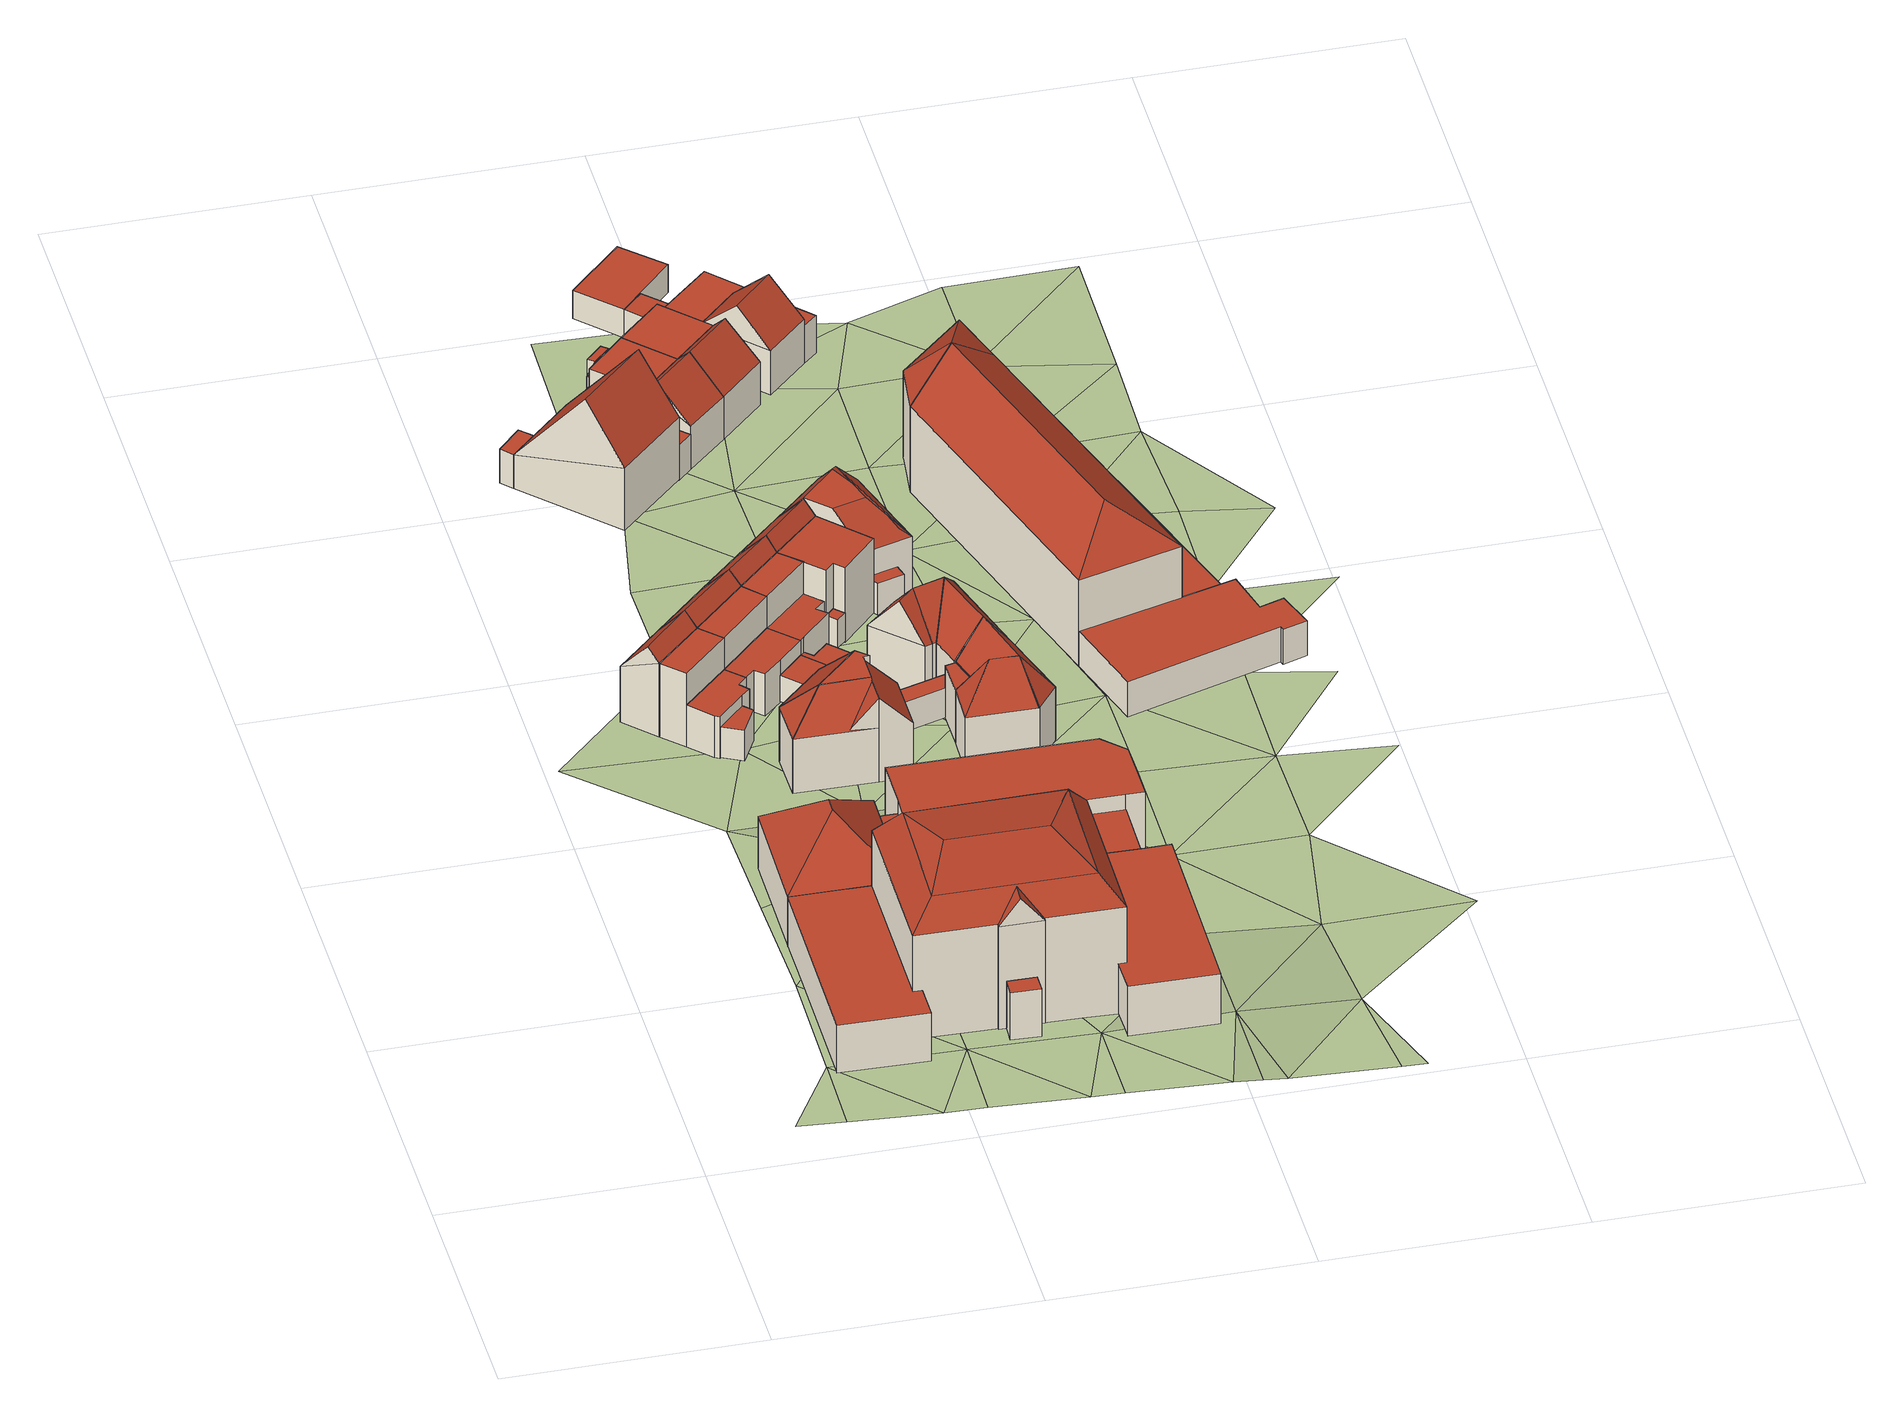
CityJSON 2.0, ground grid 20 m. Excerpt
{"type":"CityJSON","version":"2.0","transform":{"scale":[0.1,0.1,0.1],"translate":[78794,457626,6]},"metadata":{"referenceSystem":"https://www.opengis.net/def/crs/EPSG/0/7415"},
"CityObjects":{
"building1":{"type":"Building","children":["building1-1","building1-2","building1-3","building1-4"]},
"building1-1":{"type":"BuildingPart","attributes":{"roofType":"1000","RelativeEavesHeight":3.68,"RelativeRidgeHeight":3.68,"AbsoluteEavesHeight":10.32,"AbsoluteRidgeHeight":10.32},"parents":["building1"],"geometry":[{"type":"Solid","lod":"2","boundaries":[[[[0,1,2,3]],[[1,4,5,2]],[[4,6,7,5]],[[6,8,9,7]],[[8,10,11,9]],[[10,12,13,11]],[[12,14,15,13]],[[14,0,3,15]],[[14,12,10,8,6,4,1,0]],[[3,2,5,7,9,11,13,15]]]],"semantics":{"surfaces":[{"type":"WallSurface"},{"type":"RoofSurface","Direction":0,"Slope":90},{"type":"GroundSurface"}],"values":[[0,0,0,0,0,0,0,0,1,2]]}}]},
"building1-2":{"type":"BuildingPart","attributes":{"roofType":"1000","RelativeEavesHeight":2.67,"RelativeRidgeHeight":2.67,"AbsoluteEavesHeight":9.36,"AbsoluteRidgeHeight":9.36},"parents":["building1"],"geometry":[{"type":"Solid","lod":"2","boundaries":[[[[16,17,18,19]],[[17,20,21,18]],[[20,22,23,21]],[[22,16,19,23]],[[22,20,17,16]],[[19,18,21,23]]]],"semantics":{"surfaces":[{"type":"WallSurface"},{"type":"RoofSurface","Direction":0,"Slope":90},{"type":"GroundSurface"}],"values":[[0,0,0,0,1,2]]}}]},
"building1-3":{"type":"BuildingPart","attributes":{"roofType":"1030","RelativeEavesHeight":5.74,"RelativeRidgeHeight":7.67,"AbsoluteEavesHeight":12.3,"AbsoluteRidgeHeight":14.23},"parents":["building1"],"geometry":[{"type":"Solid","lod":"2","boundaries":[[[[24,25,26,27]],[[25,28,29,26]],[[28,30,31,29]],[[30,24,27,31]],[[28,25,32]],[[24,30,33]],[[25,24,33,32]],[[30,28,32,33]],[[27,26,29,31]]]],"semantics":{"surfaces":[{"type":"WallSurface"},{"type":"RoofSurface","Direction":315.61,"Slope":40.12},{"type":"RoofSurface","Direction":135.58,"Slope":42.46},{"type":"GroundSurface"}],"values":[[0,0,0,0,0,0,1,2,3]]}}]},
"building1-4":{"type":"BuildingPart","attributes":{"roofType":"1000","RelativeEavesHeight":6.51,"RelativeRidgeHeight":6.51,"AbsoluteEavesHeight":13.12,"AbsoluteRidgeHeight":13.12},"parents":["building1"],"geometry":[{"type":"Solid","lod":"2","boundaries":[[[[30,28,29,31]],[[28,34,5,29]],[[34,35,2,5]],[[35,30,31,2]],[[35,34,28,30]],[[31,29,5,2]]]],"semantics":{"surfaces":[{"type":"WallSurface"},{"type":"RoofSurface","Direction":0,"Slope":90},{"type":"GroundSurface"}],"values":[[0,0,0,0,1,2]]}}]},
"building2":{"type":"Building","children":["building2-1","building2-2","building2-3","building2-4","building2-5","building2-6","building2-7","building2-8"]},
"building2-1":{"type":"BuildingPart","attributes":{"roofType":"1000","RelativeEavesHeight":4.21,"RelativeRidgeHeight":4.21,"AbsoluteEavesHeight":11.55,"AbsoluteRidgeHeight":11.55},"parents":["building2"],"geometry":[{"type":"Solid","lod":"2","boundaries":[[[[36,37,38,39]],[[37,40,41,38]],[[40,42,43,41]],[[42,36,39,43]],[[42,40,37,36]],[[39,38,41,43]]]],"semantics":{"surfaces":[{"type":"WallSurface"},{"type":"RoofSurface","Direction":181.64,"Slope":90},{"type":"GroundSurface"}],"values":[[0,0,0,0,1,2]]}}]},
"building2-2":{"type":"BuildingPart","attributes":{"roofType":"1040","RelativeEavesHeight":4.62,"RelativeRidgeHeight":8.44,"AbsoluteEavesHeight":11.55,"AbsoluteRidgeHeight":15.37},"parents":["building2"],"geometry":[{"type":"Solid","lod":"2","boundaries":[[[[44,45,46,47]],[[45,48,49,46]],[[48,50,51,49]],[[50,44,47,51]],[[48,45,52]],[[44,50,53]],[[45,44,53,52]],[[50,48,52,53]],[[47,46,49,51]]]],"semantics":{"surfaces":[{"type":"WallSurface"},{"type":"RoofSurface","Direction":0.863,"Slope":47.85},{"type":"RoofSurface","Direction":180.59,"Slope":47.85},{"type":"RoofSurface","Direction":270.78,"Slope":47.85},{"type":"RoofSurface","Direction":90.68,"Slope":47.85},{"type":"GroundSurface"}],"values":[[0,0,0,0,1,2,3,4,5]]}}]},
"building2-3":{"type":"BuildingPart","attributes":{"roofType":"1000","RelativeEavesHeight":5.92,"RelativeRidgeHeight":5.92,"AbsoluteEavesHeight":12.55,"AbsoluteRidgeHeight":12.55},"parents":["building2"],"geometry":[{"type":"Solid","lod":"2","boundaries":[[[[54,55,56,57]],[[55,58,59,56]],[[58,60,61,59]],[[60,62,63,61]],[[62,64,65,63]],[[64,66,67,65]],[[66,54,57,67]],[[66,64,62,60,58,55,54]],[[57,56,59,61,63,65,67]]]],"semantics":{"surfaces":[{"type":"WallSurface"},{"type":"RoofSurface","Direction":180,"Slope":90},{"type":"GroundSurface"}],"values":[[0,0,0,0,0,0,0,1,2]]}}]},
"building2-4":{"type":"BuildingPart","attributes":{"roofType":"1060","RelativeEavesHeight":9.55,"RelativeRidgeHeight":12.7,"AbsoluteEavesHeight":16.43,"AbsoluteRidgeHeight":19.58},"parents":["building2"],"geometry":[{"type":"Solid","lod":"2","boundaries":[[[[68,69,70,71]],[[69,72,73,70]],[[72,74,75,73]],[[74,68,71,75]],[[69,68,76,77]],[[72,69,77,78]],[[74,72,78,79]],[[68,74,79,76]],[[77,76,80,81]],[[78,77,81]],[[79,78,81,80]],[[76,79,80]],[[71,70,73,75]]]],"semantics":{"surfaces":[{"type":"WallSurface"},{"type":"RoofSurface","Direction":180.62,"Slope":32.05},{"type":"RoofSurface","Direction":271.02,"Slope":39.34},{"type":"RoofSurface","Direction":0.504,"Slope":33.04},{"type":"RoofSurface","Direction":90.99,"Slope":36.87},{"type":"RoofSurface","Direction":180.5,"Slope":79.78},{"type":"RoofSurface","Direction":271.7,"Slope":64.58},{"type":"RoofSurface","Direction":0.412,"Slope":79.71},{"type":"RoofSurface","Direction":91.05,"Slope":69.43},{"type":"GroundSurface"}],"values":[[0,0,0,0,1,2,3,4,5,6,7,8,9]]}}]},
"building2-5":{"type":"BuildingPart","attributes":{"roofType":"1000","RelativeEavesHeight":4.55,"RelativeRidgeHeight":4.55,"AbsoluteEavesHeight":11.25,"AbsoluteRidgeHeight":11.25},"parents":["building2"],"geometry":[{"type":"Solid","lod":"2","boundaries":[[[[82,83,84,85]],[[83,86,87,84]],[[86,88,89,87]],[[88,90,91,89]],[[90,92,93,91]],[[92,82,85,93]],[[92,90,88,86,83,82]],[[85,84,87,89,91,93]]]],"semantics":{"surfaces":[{"type":"WallSurface"},{"type":"RoofSurface","Direction":0,"Slope":90},{"type":"GroundSurface"}],"values":[[0,0,0,0,0,0,1,2]]}}]},
"building2-6":{"type":"BuildingPart","attributes":{"roofType":"1000","RelativeEavesHeight":4.83,"RelativeRidgeHeight":4.83,"AbsoluteEavesHeight":11.55,"AbsoluteRidgeHeight":11.55},"parents":["building2"],"geometry":[{"type":"Solid","lod":"2","boundaries":[[[[94,95,96,91]],[[95,97,98,96]],[[97,99,100,98]],[[99,101,102,100]],[[101,103,104,102]],[[103,105,106,104]],[[105,94,91,106]],[[105,103,101,99,97,95,94]],[[91,96,98,100,102,104,106]]]],"semantics":{"surfaces":[{"type":"WallSurface"},{"type":"RoofSurface","Direction":97.12,"Slope":90},{"type":"GroundSurface"}],"values":[[0,0,0,0,0,0,0,1,2]]}}]},
"building2-7":{"type":"BuildingPart","attributes":{"roofType":"1000","RelativeEavesHeight":4.31,"RelativeRidgeHeight":4.31,"AbsoluteEavesHeight":11.55,"AbsoluteRidgeHeight":11.55},"parents":["building2"],"geometry":[{"type":"Solid","lod":"2","boundaries":[[[[107,108,109,110]],[[108,111,112,109]],[[111,113,114,112]],[[113,115,116,114]],[[115,44,117,116]],[[44,107,110,117]],[[44,115,113,111,108,107]],[[110,109,112,114,116,117]]]],"semantics":{"surfaces":[{"type":"WallSurface"},{"type":"RoofSurface","Direction":180,"Slope":90},{"type":"GroundSurface"}],"values":[[0,0,0,0,0,0,1,2]]}}]},
"building2-8":{"type":"BuildingPart","attributes":{"roofType":"1130","RelativeEavesHeight":9.1,"RelativeRidgeHeight":11.24,"AbsoluteEavesHeight":16.43,"AbsoluteRidgeHeight":18.58},"parents":["building2"],"geometry":[{"type":"Solid","lod":"2","boundaries":[[[[118,119,120,121]],[[119,122,123,120]],[[122,124,125,123]],[[124,118,121,125]],[[122,119,126]],[[118,124,127]],[[119,118,127,126]],[[124,122,126,127]],[[121,120,123,125]]]],"semantics":{"surfaces":[{"type":"WallSurface"},{"type":"RoofSurface","Direction":0.676,"Slope":-33.05},{"type":"RoofSurface","Direction":270.74,"Slope":36.97},{"type":"RoofSurface","Direction":90.92,"Slope":39.34},{"type":"GroundSurface"}],"values":[[0,0,0,0,1,0,2,3,4]]}}]},
"building3":{"type":"Building","children":["building3-1","building3-2","building3-3","building3-4"]},
"building3-1":{"type":"BuildingPart","attributes":{"roofType":"1000","RelativeEavesHeight":2.34,"RelativeRidgeHeight":2.34,"AbsoluteEavesHeight":9.02,"AbsoluteRidgeHeight":9.02},"parents":["building3"],"geometry":[{"type":"Solid","lod":"2","boundaries":[[[[128,129,130,131]],[[129,132,133,130]],[[132,134,135,133]],[[134,136,137,135]],[[136,138,139,137]],[[138,140,141,139]],[[140,128,131,141]],[[140,138,136,134,132,129,128]],[[131,130,133,135,137,139,141]]]],"semantics":{"surfaces":[{"type":"WallSurface"},{"type":"RoofSurface","Direction":169.02,"Slope":90},{"type":"GroundSurface"}],"values":[[0,0,0,0,0,0,0,1,2]]}}]},
"building3-2":{"type":"BuildingPart","attributes":{"roofType":"1000","RelativeEavesHeight":3.69,"RelativeRidgeHeight":3.69,"AbsoluteEavesHeight":10.32,"AbsoluteRidgeHeight":10.32},"parents":["building3"],"geometry":[{"type":"Solid","lod":"2","boundaries":[[[[142,143,144,145]],[[143,146,147,144]],[[146,6,7,147]],[[6,4,5,7]],[[4,148,149,5]],[[148,150,151,149]],[[150,142,145,151]],[[150,148,4,6,146,143,142]],[[145,144,147,7,5,149,151]]]],"semantics":{"surfaces":[{"type":"WallSurface"},{"type":"RoofSurface","Direction":0,"Slope":90},{"type":"GroundSurface"}],"values":[[0,0,0,0,0,0,0,1,2]]}}]},
"building3-3":{"type":"BuildingPart","attributes":{"roofType":"1030","RelativeEavesHeight":5.78,"RelativeRidgeHeight":7.71,"AbsoluteEavesHeight":12.3,"AbsoluteRidgeHeight":14.23},"parents":["building3"],"geometry":[{"type":"Solid","lod":"2","boundaries":[[[[152,28,153,154]],[[28,25,155,153]],[[25,156,157,155]],[[156,152,154,157]],[[25,28,32]],[[152,156,158]],[[28,152,158,32]],[[156,25,32,158]],[[154,153,155,157]]]],"semantics":{"surfaces":[{"type":"WallSurface"},{"type":"RoofSurface","Direction":136.17,"Slope":42.08},{"type":"RoofSurface","Direction":316.2,"Slope":40.21},{"type":"GroundSurface"}],"values":[[0,0,0,0,0,0,1,2,3]]}}]},
"building3-4":{"type":"BuildingPart","attributes":{"roofType":"1000","RelativeEavesHeight":6.52,"RelativeRidgeHeight":6.52,"AbsoluteEavesHeight":13.12,"AbsoluteRidgeHeight":13.12},"parents":["building3"],"geometry":[{"type":"Solid","lod":"2","boundaries":[[[[28,152,159,29]],[[152,160,149,159]],[[160,34,5,149]],[[34,28,29,5]],[[34,160,152,28]],[[29,159,149,5]]]],"semantics":{"surfaces":[{"type":"WallSurface"},{"type":"RoofSurface","Direction":0,"Slope":90},{"type":"GroundSurface"}],"values":[[0,0,0,0,1,2]]}}]},
"building4":{"type":"Building","children":["building4-1","building4-2","building4-3","building4-4","building4-5","building4-6","building4-7"]},
"building4-1":{"type":"BuildingPart","attributes":{"roofType":"1000","RelativeEavesHeight":2.31,"RelativeRidgeHeight":2.31,"AbsoluteEavesHeight":9.02,"AbsoluteRidgeHeight":9.02},"parents":["building4"],"geometry":[{"type":"Solid","lod":"2","boundaries":[[[[161,162,163,164]],[[162,134,135,163]],[[134,165,166,135]],[[165,161,164,166]],[[165,134,162,161]],[[164,163,135,166]]]],"semantics":{"surfaces":[{"type":"WallSurface"},{"type":"RoofSurface","Direction":0,"Slope":90},{"type":"GroundSurface"}],"values":[[0,0,0,0,1,2]]}}]},
"building4-2":{"type":"BuildingPart","attributes":{"roofType":"1010","RelativeEavesHeight":6.11,"RelativeRidgeHeight":7.4,"AbsoluteEavesHeight":12.78,"AbsoluteRidgeHeight":14.07},"parents":["building4"],"geometry":[{"type":"Solid","lod":"2","boundaries":[[[[167,168,169,170]],[[168,171,172,169]],[[171,173,174,172]],[[173,167,170,174]],[[173,171,168,167]],[[170,169,172,174]]]],"semantics":{"surfaces":[{"type":"WallSurface"},{"type":"RoofSurface","Direction":90.22,"Slope":43.89},{"type":"GroundSurface"}],"values":[[0,0,0,0,1,2]]}}]},
"building4-3":{"type":"BuildingPart","attributes":{"roofType":"1000","RelativeEavesHeight":7.64,"RelativeRidgeHeight":7.64,"AbsoluteEavesHeight":14.33,"AbsoluteRidgeHeight":14.33},"parents":["building4"],"geometry":[{"type":"Solid","lod":"2","boundaries":[[[[175,176,177,178]],[[176,179,169,177]],[[179,180,181,169]],[[180,182,183,181]],[[182,175,178,183]],[[182,180,179,176,175]],[[178,177,169,181,183]]]],"semantics":{"surfaces":[{"type":"WallSurface"},{"type":"RoofSurface","Direction":0,"Slope":90},{"type":"GroundSurface"}],"values":[[0,0,0,0,0,1,2]]}}]},
"building4-4":{"type":"BuildingPart","attributes":{"roofType":"1010","RelativeEavesHeight":6.21,"RelativeRidgeHeight":7.63,"AbsoluteEavesHeight":12.91,"AbsoluteRidgeHeight":14.33},"parents":["building4"],"geometry":[{"type":"Solid","lod":"2","boundaries":[[[[184,185,166,186]],[[185,175,178,166]],[[175,182,183,178]],[[182,184,186,183]],[[182,175,185,184]],[[186,166,178,183]]]],"semantics":{"surfaces":[{"type":"WallSurface"},{"type":"RoofSurface","Direction":315.21,"Slope":46.21},{"type":"GroundSurface"}],"values":[[0,0,0,0,1,2]]}}]},
"building4-5":{"type":"BuildingPart","attributes":{"roofType":"1010","RelativeEavesHeight":5.75,"RelativeRidgeHeight":7.64,"AbsoluteEavesHeight":12.44,"AbsoluteRidgeHeight":14.33},"parents":["building4"],"geometry":[{"type":"Solid","lod":"2","boundaries":[[[[182,187,188,183]],[[187,184,186,188]],[[184,182,183,186]],[[184,187,182]],[[183,188,186]]]],"semantics":{"surfaces":[{"type":"WallSurface"},{"type":"RoofSurface","Direction":270.23,"Slope":40.96},{"type":"GroundSurface"}],"values":[[0,0,0,1,2]]}}]},
"building4-6":{"type":"BuildingPart","attributes":{"roofType":"1010","RelativeEavesHeight":6.23,"RelativeRidgeHeight":7.65,"AbsoluteEavesHeight":12.91,"AbsoluteRidgeHeight":14.33},"parents":["building4"],"geometry":[{"type":"Solid","lod":"2","boundaries":[[[[189,187,188,170]],[[187,182,183,188]],[[182,180,181,183]],[[180,189,170,181]],[[180,182,187,189]],[[170,188,183,181]]]],"semantics":{"surfaces":[{"type":"WallSurface"},{"type":"RoofSurface","Direction":180.33,"Slope":39.33},{"type":"GroundSurface"}],"values":[[0,0,0,0,1,2]]}}]},
"building4-7":{"type":"BuildingPart","attributes":{"roofType":"1010","RelativeEavesHeight":1.72,"RelativeRidgeHeight":2.58,"AbsoluteEavesHeight":13.21,"AbsoluteRidgeHeight":14.07},"parents":["building4"],"geometry":[{"type":"Solid","lod":"2","boundaries":[[[[190,191,192]],[[190,167,189,191]],[[167,192,189]],[[167,190,192]],[[192,191,189]]]],"semantics":{"surfaces":[{"type":"WallSurface"},{"type":"RoofSurface","Direction":270.45,"Slope":40.01},{"type":"GroundSurface"}],"values":[[0,0,0,1,2]]}}]},
"building5":{"type":"Building","children":["building5-1","building5-2"]},
"building5-1":{"type":"BuildingPart","attributes":{"roofType":"1000","RelativeEavesHeight":2.97,"RelativeRidgeHeight":2.97,"AbsoluteEavesHeight":9.42,"AbsoluteRidgeHeight":9.42},"parents":["building5"],"geometry":[{"type":"Solid","lod":"2","boundaries":[[[[193,194,195,196]],[[194,197,198,195]],[[197,199,200,198]],[[199,193,196,200]],[[199,197,194,193]],[[196,195,198,200]]]],"semantics":{"surfaces":[{"type":"WallSurface"},{"type":"RoofSurface","Direction":0,"Slope":90},{"type":"GroundSurface"}],"values":[[0,0,0,0,1,2]]}}]},
"building5-2":{"type":"BuildingPart","attributes":{"roofType":"1030","RelativeEavesHeight":4.31,"RelativeRidgeHeight":10.25,"AbsoluteEavesHeight":10.66,"AbsoluteRidgeHeight":16.6},"parents":["building5"],"geometry":[{"type":"Solid","lod":"2","boundaries":[[[[201,202,203,204]],[[202,193,196,203]],[[193,205,206,196]],[[205,201,204,206]],[[193,202,207]],[[201,205,208]],[[202,201,208,207]],[[205,193,207,208]],[[204,203,196,206]]]],"semantics":{"surfaces":[{"type":"WallSurface"},{"type":"RoofSurface","Direction":135.88,"Slope":35.99},{"type":"RoofSurface","Direction":315.73,"Slope":39.67},{"type":"GroundSurface"}],"values":[[0,0,0,0,0,0,1,2,3]]}}]},
"building6":{"type":"Building","children":["building6-1","building6-2","building6-3","building6-4"]},
"building6-1":{"type":"BuildingPart","attributes":{"roofType":"1030","RelativeEavesHeight":5.82,"RelativeRidgeHeight":7.75,"AbsoluteEavesHeight":12.3,"AbsoluteRidgeHeight":14.23},"parents":["building6"],"geometry":[{"type":"Solid","lod":"2","boundaries":[[[[209,152,154,210]],[[152,156,157,154]],[[156,211,212,157]],[[211,209,210,212]],[[156,152,158]],[[209,211,213]],[[152,209,213,158]],[[211,156,158,213]],[[210,154,157,212]]]],"semantics":{"surfaces":[{"type":"WallSurface"},{"type":"RoofSurface","Direction":135.7,"Slope":41.37},{"type":"RoofSurface","Direction":315.73,"Slope":40.43},{"type":"GroundSurface"}],"values":[[0,0,0,0,0,0,1,2,3]]}}]},
"building6-2":{"type":"BuildingPart","attributes":{"roofType":"1000","RelativeEavesHeight":6.56,"RelativeRidgeHeight":6.56,"AbsoluteEavesHeight":13.12,"AbsoluteRidgeHeight":13.12},"parents":["building6"],"geometry":[{"type":"Solid","lod":"2","boundaries":[[[[152,209,214,159]],[[209,215,216,214]],[[215,160,149,216]],[[160,152,159,149]],[[160,215,209,152]],[[159,214,216,149]]]],"semantics":{"surfaces":[{"type":"WallSurface"},{"type":"RoofSurface","Direction":0,"Slope":90},{"type":"GroundSurface"}],"values":[[0,0,0,0,1,2]]}}]},
"building6-3":{"type":"BuildingPart","attributes":{"roofType":"1000","RelativeEavesHeight":3.71,"RelativeRidgeHeight":3.71,"AbsoluteEavesHeight":10.32,"AbsoluteRidgeHeight":10.32},"parents":["building6"],"geometry":[{"type":"Solid","lod":"2","boundaries":[[[[148,217,216,149]],[[217,218,219,216]],[[218,220,221,219]],[[220,222,223,221]],[[222,224,225,223]],[[224,150,151,225]],[[150,148,149,151]],[[150,224,222,220,218,217,148]],[[149,216,219,221,223,225,151]]]],"semantics":{"surfaces":[{"type":"WallSurface"},{"type":"RoofSurface","Direction":0,"Slope":90},{"type":"GroundSurface"}],"values":[[0,0,0,0,0,0,0,1,2]]}}]},
"building6-4":{"type":"BuildingPart","attributes":{"roofType":"1000","RelativeEavesHeight":2.35,"RelativeRidgeHeight":2.35,"AbsoluteEavesHeight":9.02,"AbsoluteRidgeHeight":9.02},"parents":["building6"],"geometry":[{"type":"Solid","lod":"2","boundaries":[[[[226,227,228,229]],[[227,230,231,228]],[[230,232,233,231]],[[232,128,131,233]],[[128,140,141,131]],[[140,226,229,141]],[[140,128,232,230,227,226]],[[229,228,231,233,131,141]]]],"semantics":{"surfaces":[{"type":"WallSurface"},{"type":"RoofSurface","Direction":0,"Slope":90},{"type":"GroundSurface"}],"values":[[0,0,0,0,0,0,1,2]]}}]},
"building7":{"type":"Building","children":["building7-1","building7-2","building7-3"]},
"building7-1":{"type":"BuildingPart","attributes":{"roofType":"1000","RelativeEavesHeight":2.52,"RelativeRidgeHeight":2.52,"AbsoluteEavesHeight":9.13,"AbsoluteRidgeHeight":9.13},"parents":["building7"],"geometry":[{"type":"Solid","lod":"2","boundaries":[[[[234,235,236,237]],[[235,238,239,236]],[[238,240,241,239]],[[240,234,237,241]],[[240,238,235,234]],[[237,236,239,241]]]],"semantics":{"surfaces":[{"type":"WallSurface"},{"type":"RoofSurface","Direction":0,"Slope":90},{"type":"GroundSurface"}],"values":[[0,0,0,0,1,2]]}}]},
"building7-2":{"type":"BuildingPart","attributes":{"roofType":"1000","RelativeEavesHeight":6.62,"RelativeRidgeHeight":6.62,"AbsoluteEavesHeight":13.12,"AbsoluteRidgeHeight":13.12},"parents":["building7"],"geometry":[{"type":"Solid","lod":"2","boundaries":[[[[242,243,244,245]],[[243,209,210,244]],[[209,246,247,210]],[[246,248,249,247]],[[248,250,251,249]],[[250,242,245,251]],[[250,248,246,209,243,242]],[[245,244,210,247,249,251]]]],"semantics":{"surfaces":[{"type":"WallSurface"},{"type":"RoofSurface","Direction":0,"Slope":90},{"type":"GroundSurface"}],"values":[[0,0,0,0,0,0,1,2]]}}]},
"building7-3":{"type":"BuildingPart","attributes":{"roofType":"1030","RelativeEavesHeight":5.87,"RelativeRidgeHeight":7.8,"AbsoluteEavesHeight":12.3,"AbsoluteRidgeHeight":14.23},"parents":["building7"],"geometry":[{"type":"Solid","lod":"2","boundaries":[[[[211,252,253,254]],[[252,246,255,253]],[[246,209,256,255]],[[209,211,254,256]],[[246,252,257]],[[211,209,213]],[[252,211,213,257]],[[209,246,257,213]],[[254,253,255,256]]]],"semantics":{"surfaces":[{"type":"WallSurface"},{"type":"RoofSurface","Direction":315.84,"Slope":40.22},{"type":"RoofSurface","Direction":135.81,"Slope":41.7},{"type":"GroundSurface"}],"values":[[0,0,0,0,0,0,1,2,3]]}}]},
"building8":{"type":"Building","children":["building8-1","building8-2","building8-3","building8-4","building8-5"]},
"building8-1":{"type":"BuildingPart","attributes":{"roofType":"1010","RelativeEavesHeight":2.68,"RelativeRidgeHeight":2.95,"AbsoluteEavesHeight":9.06,"AbsoluteRidgeHeight":9.34},"parents":["building8"],"geometry":[{"type":"Solid","lod":"2","boundaries":[[[[258,259,260,261]],[[259,262,263,260]],[[262,264,265,263]],[[264,258,261,265]],[[264,262,259,258]],[[261,260,263,265]]]],"semantics":{"surfaces":[{"type":"WallSurface"},{"type":"RoofSurface","Direction":313.98,"Slope":61.32},{"type":"GroundSurface"}],"values":[[0,0,0,0,1,2]]}}]},
"building8-2":{"type":"BuildingPart","attributes":{"roofType":"1000","RelativeEavesHeight":3.11,"RelativeRidgeHeight":3.11,"AbsoluteEavesHeight":9.44,"AbsoluteRidgeHeight":9.44},"parents":["building8"],"geometry":[{"type":"Solid","lod":"2","boundaries":[[[[266,267,268,269]],[[267,270,271,268]],[[270,272,273,271]],[[272,266,269,273]],[[272,270,267,266]],[[269,268,271,273]]]],"semantics":{"surfaces":[{"type":"WallSurface"},{"type":"RoofSurface","Direction":0,"Slope":90},{"type":"GroundSurface"}],"values":[[0,0,0,0,1,2]]}}]},
"building8-3":{"type":"BuildingPart","attributes":{"roofType":"1010","RelativeEavesHeight":2.12,"RelativeRidgeHeight":2.41,"AbsoluteEavesHeight":8.5,"AbsoluteRidgeHeight":8.79},"parents":["building8"],"geometry":[{"type":"Solid","lod":"2","boundaries":[[[[274,275,276,277]],[[275,278,279,276]],[[278,280,281,279]],[[280,274,277,281]],[[280,278,275,274]],[[277,276,279,281]]]],"semantics":{"surfaces":[{"type":"WallSurface"},{"type":"RoofSurface","Direction":224.98,"Slope":59.99},{"type":"GroundSurface"}],"values":[[0,0,0,0,1,2]]}}]},
"building8-4":{"type":"BuildingPart","attributes":{"roofType":"1000","RelativeEavesHeight":5.53,"RelativeRidgeHeight":5.53,"AbsoluteEavesHeight":11.89,"AbsoluteRidgeHeight":11.89},"parents":["building8"],"geometry":[{"type":"Solid","lod":"2","boundaries":[[[[282,283,261,284]],[[283,285,277,261]],[[285,286,287,277]],[[286,282,284,287]],[[286,285,283,282]],[[284,261,277,287]]]],"semantics":{"surfaces":[{"type":"WallSurface"},{"type":"RoofSurface","Direction":0,"Slope":90},{"type":"GroundSurface"}],"values":[[0,0,0,0,1,2]]}}]},
"building8-5":{"type":"BuildingPart","attributes":{"roofType":"1030","RelativeEavesHeight":4.65,"RelativeRidgeHeight":6.58,"AbsoluteEavesHeight":10.99,"AbsoluteRidgeHeight":12.92},"parents":["building8"],"geometry":[{"type":"Solid","lod":"2","boundaries":[[[[282,286,288,289]],[[286,290,291,288]],[[290,292,269,291]],[[292,282,289,269]],[[290,286,293]],[[282,292,294]],[[286,282,294,293]],[[292,290,293,294]],[[289,288,291,269]]]],"semantics":{"surfaces":[{"type":"WallSurface"},{"type":"RoofSurface","Direction":315.62,"Slope":43.01},{"type":"RoofSurface","Direction":135.78,"Slope":45.43},{"type":"GroundSurface"}],"values":[[0,0,0,0,0,0,1,2,3]]}}]},
"building9":{"type":"Building","children":["building9-1","building9-2","building9-3","building9-4","building9-5"]},
"building9-1":{"type":"BuildingPart","attributes":{"roofType":"1000","RelativeEavesHeight":2.52,"RelativeRidgeHeight":2.52,"AbsoluteEavesHeight":9.15,"AbsoluteRidgeHeight":9.15},"parents":["building9"],"geometry":[{"type":"Solid","lod":"2","boundaries":[[[[295,296,297,298]],[[296,299,300,297]],[[299,301,302,300]],[[301,295,298,302]],[[301,299,296,295]],[[298,297,300,302]]]],"semantics":{"surfaces":[{"type":"WallSurface"},{"type":"RoofSurface","Direction":0,"Slope":90},{"type":"GroundSurface"}],"values":[[0,0,0,0,1,2]]}}]},
"building9-2":{"type":"BuildingPart","attributes":{"roofType":"1030","RelativeEavesHeight":4.83,"RelativeRidgeHeight":7.85,"AbsoluteEavesHeight":11.33,"AbsoluteRidgeHeight":14.36},"parents":["building9"],"geometry":[{"type":"Solid","lod":"2","boundaries":[[[[303,304,305,306]],[[304,307,308,305]],[[307,309,310,308]],[[309,303,306,310]],[[307,304,311]],[[303,309,312]],[[304,303,312,311]],[[309,307,311,312]],[[306,305,308,310]]]],"semantics":{"surfaces":[{"type":"WallSurface"},{"type":"RoofSurface","Direction":73.43,"Slope":37.89},{"type":"RoofSurface","Direction":253.64,"Slope":37.83},{"type":"GroundSurface"}],"values":[[0,0,0,0,0,0,1,2,3]]}}]},
"building9-3":{"type":"BuildingPart","attributes":{"roofType":"1030","RelativeEavesHeight":4.83,"RelativeRidgeHeight":7.85,"AbsoluteEavesHeight":11.33,"AbsoluteRidgeHeight":14.36},"parents":["building9"],"geometry":[{"type":"Solid","lod":"2","boundaries":[[[[309,313,314,310]],[[313,315,316,314]],[[315,303,306,316]],[[303,309,310,306]],[[315,313,317]],[[309,303,312]],[[313,309,312,317]],[[303,315,317,312]],[[310,314,316,306]]]],"semantics":{"surfaces":[{"type":"WallSurface"},{"type":"RoofSurface","Direction":163.69,"Slope":43.41},{"type":"RoofSurface","Direction":343.83,"Slope":43.44},{"type":"GroundSurface"}],"values":[[0,0,0,0,0,0,1,2,3]]}}]},
"building9-4":{"type":"BuildingPart","attributes":{"roofType":"1000","RelativeEavesHeight":2.44,"RelativeRidgeHeight":2.44,"AbsoluteEavesHeight":8.93,"AbsoluteRidgeHeight":8.93},"parents":["building9"],"geometry":[{"type":"Solid","lod":"2","boundaries":[[[[318,319,320,316]],[[319,321,322,320]],[[321,323,324,322]],[[323,325,326,324]],[[325,327,328,326]],[[327,329,306,328]],[[329,318,316,306]],[[329,327,325,323,321,319,318]],[[316,320,322,324,326,328,306]]]],"semantics":{"surfaces":[{"type":"WallSurface"},{"type":"RoofSurface","Direction":358.29,"Slope":90},{"type":"GroundSurface"}],"values":[[0,0,0,0,0,0,0,1,2]]}}]},
"building9-5":{"type":"BuildingPart","attributes":{"roofType":"1030","RelativeEavesHeight":4.74,"RelativeRidgeHeight":7.76,"AbsoluteEavesHeight":11.33,"AbsoluteRidgeHeight":14.36},"parents":["building9"],"geometry":[{"type":"Solid","lod":"2","boundaries":[[[[313,330,331,332]],[[330,333,334,331]],[[333,315,335,334]],[[315,313,332,335]],[[333,330,336]],[[313,315,317]],[[330,313,317,336]],[[315,333,336,317]],[[332,331,334,335]]]],"semantics":{"surfaces":[{"type":"WallSurface"},{"type":"RoofSurface","Direction":141.05,"Slope":38.54},{"type":"RoofSurface","Direction":316.07,"Slope":40.55},{"type":"GroundSurface"}],"values":[[0,0,0,0,0,0,1,2,3]]}}]},
"building10":{"type":"Building","children":["building10-1","building10-2","building10-3"]},
"building10-1":{"type":"BuildingPart","attributes":{"roofType":"1070","RelativeEavesHeight":5.09,"RelativeRidgeHeight":7.89,"AbsoluteEavesHeight":11.48,"AbsoluteRidgeHeight":14.28},"parents":["building10"],"geometry":[{"type":"Solid","lod":"2","boundaries":[[[[337,338,339,340]],[[338,341,342,339]],[[341,337,340,342]],[[338,337,343]],[[341,338,343]],[[337,341,343]],[[340,339,342]]]],"semantics":{"surfaces":[{"type":"WallSurface"},{"type":"RoofSurface","Direction":14.74,"Slope":38.62},{"type":"RoofSurface","Direction":73.39,"Slope":40.23},{"type":"RoofSurface","Direction":239.12,"Slope":-13.47},{"type":"GroundSurface"}],"values":[[0,0,0,1,2,3,4]]}}]},
"building10-2":{"type":"BuildingPart","attributes":{"roofType":"1130","RelativeEavesHeight":5.09,"RelativeRidgeHeight":7.89,"AbsoluteEavesHeight":11.48,"AbsoluteRidgeHeight":14.28},"parents":["building10"],"geometry":[{"type":"Solid","lod":"2","boundaries":[[[[252,337,340,253]],[[337,341,342,340]],[[341,344,345,342]],[[344,252,253,345]],[[337,252,346,343]],[[341,337,343,347]],[[344,341,347,348]],[[252,344,348,346]],[[347,343,346,348]],[[253,340,342,345]]]],"semantics":{"surfaces":[{"type":"WallSurface"},{"type":"RoofSurface","Direction":315.71,"Slope":39.48},{"type":"RoofSurface","Direction":63.63,"Slope":23.49},{"type":"RoofSurface","Direction":163.8,"Slope":40.38},{"type":"RoofSurface","Direction":0,"Slope":90},{"type":"GroundSurface"}],"values":[[0,0,0,0,1,2,3,0,4,5]]}}]},
"building10-3":{"type":"BuildingPart","attributes":{"roofType":"1000","RelativeEavesHeight":2.75,"RelativeRidgeHeight":2.75,"AbsoluteEavesHeight":9.25,"AbsoluteRidgeHeight":9.25},"parents":["building10"],"geometry":[{"type":"Solid","lod":"2","boundaries":[[[[349,350,351,352]],[[350,353,354,351]],[[353,355,356,354]],[[355,357,249,356]],[[357,349,352,249]],[[357,355,353,350,349]],[[352,351,354,356,249]]]],"semantics":{"surfaces":[{"type":"WallSurface"},{"type":"RoofSurface","Direction":0,"Slope":90},{"type":"GroundSurface"}],"values":[[0,0,0,0,0,1,2]]}}]},
"building11":{"type":"Building","children":["building11-1","building11-2","building11-3","building11-4","building11-5"]},
"building11-1":{"type":"BuildingPart","attributes":{"roofType":"1000","RelativeEavesHeight":5.53,"RelativeRidgeHeight":5.53,"AbsoluteEavesHeight":11.89,"AbsoluteRidgeHeight":11.89},"parents":["building11"],"geometry":[{"type":"Solid","lod":"2","boundaries":[[[[358,286,287,359]],[[286,285,277,287]],[[285,360,361,277]],[[360,358,359,361]],[[360,285,286,358]],[[359,287,277,361]]]],"semantics":{"surfaces":[{"type":"WallSurface"},{"type":"RoofSurface","Direction":0,"Slope":90},{"type":"GroundSurface"}],"values":[[0,0,0,0,1,2]]}}]},
"building11-2":{"type":"BuildingPart","attributes":{"roofType":"1030","RelativeEavesHeight":4.66,"RelativeRidgeHeight":6.59,"AbsoluteEavesHeight":10.99,"AbsoluteRidgeHeight":12.92},"parents":["building11"],"geometry":[{"type":"Solid","lod":"2","boundaries":[[[[362,290,291,363]],[[290,286,288,291]],[[286,358,364,288]],[[358,362,363,364]],[[286,290,293]],[[362,358,365]],[[290,362,365,293]],[[358,286,293,365]],[[363,291,288,364]]]],"semantics":{"surfaces":[{"type":"WallSurface"},{"type":"RoofSurface","Direction":136.08,"Slope":45.74},{"type":"RoofSurface","Direction":315.92,"Slope":42.87},{"type":"GroundSurface"}],"values":[[0,0,0,0,0,0,1,2,3]]}}]},
"building11-3":{"type":"BuildingPart","attributes":{"roofType":"1000","RelativeEavesHeight":2.42,"RelativeRidgeHeight":2.42,"AbsoluteEavesHeight":8.79,"AbsoluteRidgeHeight":8.79},"parents":["building11"],"geometry":[{"type":"Solid","lod":"2","boundaries":[[[[366,280,281,367]],[[280,368,369,281]],[[368,370,371,369]],[[370,366,367,371]],[[370,368,280,366]],[[367,281,369,371]]]],"semantics":{"surfaces":[{"type":"WallSurface"},{"type":"RoofSurface","Direction":0,"Slope":90},{"type":"GroundSurface"}],"values":[[0,0,0,0,1,2]]}}]},
"building11-4":{"type":"BuildingPart","attributes":{"roofType":"1000","RelativeEavesHeight":2.44,"RelativeRidgeHeight":2.44,"AbsoluteEavesHeight":8.79,"AbsoluteRidgeHeight":8.79},"parents":["building11"],"geometry":[{"type":"Solid","lod":"2","boundaries":[[[[274,366,367,277]],[[366,372,373,367]],[[372,374,361,373]],[[374,274,277,361]],[[374,372,366,274]],[[277,367,373,361]]]],"semantics":{"surfaces":[{"type":"WallSurface"},{"type":"RoofSurface","Direction":0,"Slope":90},{"type":"GroundSurface"}],"values":[[0,0,0,0,1,2]]}}]},
"building11-5":{"type":"BuildingPart","attributes":{"roofType":"1000","RelativeEavesHeight":2.42,"RelativeRidgeHeight":2.42,"AbsoluteEavesHeight":8.79,"AbsoluteRidgeHeight":8.79},"parents":["building11"],"geometry":[{"type":"Solid","lod":"2","boundaries":[[[[280,375,376,281]],[[375,377,378,376]],[[377,368,369,378]],[[368,280,281,369]],[[368,377,375,280]],[[281,376,378,369]]]],"semantics":{"surfaces":[{"type":"WallSurface"},{"type":"RoofSurface","Direction":0,"Slope":90},{"type":"GroundSurface"}],"values":[[0,0,0,0,1,2]]}}]},
"building12":{"type":"Building","children":["building12-1","building12-2","building12-3","building12-4"]},
"building12-1":{"type":"BuildingPart","attributes":{"roofType":"1000","RelativeEavesHeight":4.58,"RelativeRidgeHeight":4.58,"AbsoluteEavesHeight":11.23,"AbsoluteRidgeHeight":11.23},"parents":["building12"],"geometry":[{"type":"Solid","lod":"2","boundaries":[[[[379,380,381,382]],[[380,383,384,381]],[[383,385,386,384]],[[385,387,388,386]],[[387,379,382,388]],[[387,385,383,380,379]],[[382,381,384,386,388]]]],"semantics":{"surfaces":[{"type":"WallSurface"},{"type":"RoofSurface","Direction":132.42,"Slope":90},{"type":"GroundSurface"}],"values":[[0,0,0,0,0,1,2]]}}]},
"building12-2":{"type":"BuildingPart","attributes":{"roofType":"1040","RelativeEavesHeight":4.71,"RelativeRidgeHeight":7.74,"AbsoluteEavesHeight":11.33,"AbsoluteRidgeHeight":14.36},"parents":["building12"],"geometry":[{"type":"Solid","lod":"2","boundaries":[[[[389,390,391,392]],[[390,393,384,391]],[[393,394,381,384]],[[394,389,392,381]],[[393,390,395]],[[389,394,396]],[[390,389,396,395]],[[394,393,395,396]],[[392,391,384,381]]]],"semantics":{"surfaces":[{"type":"WallSurface"},{"type":"RoofSurface","Direction":270.96,"Slope":36.1},{"type":"RoofSurface","Direction":39.99,"Slope":-22.08},{"type":"RoofSurface","Direction":180.34,"Slope":37.56},{"type":"RoofSurface","Direction":3.2,"Slope":16.07},{"type":"GroundSurface"}],"values":[[0,0,0,0,1,2,3,4,5]]}}]},
"building12-3":{"type":"BuildingPart","attributes":{"roofType":"1130","RelativeEavesHeight":4.74,"RelativeRidgeHeight":7.77,"AbsoluteEavesHeight":11.33,"AbsoluteRidgeHeight":14.36},"parents":["building12"],"geometry":[{"type":"Solid","lod":"2","boundaries":[[[[304,397,398,399]],[[397,400,382,398]],[[400,401,388,382]],[[401,304,399,388]],[[400,397,396]],[[304,401,311]],[[397,304,311,396]],[[401,400,396,311]],[[399,398,382,388]]]],"semantics":{"surfaces":[{"type":"WallSurface"},{"type":"RoofSurface","Direction":195.72,"Slope":-10.15},{"type":"RoofSurface","Direction":73.9,"Slope":37.83},{"type":"RoofSurface","Direction":254.34,"Slope":37.01},{"type":"GroundSurface"}],"values":[[0,0,0,0,1,0,2,3,4]]}}]},
"building12-4":{"type":"BuildingPart","attributes":{"roofType":"1120","RelativeEavesHeight":4.74,"RelativeRidgeHeight":7.77,"AbsoluteEavesHeight":11.33,"AbsoluteRidgeHeight":14.36},"parents":["building12"],"geometry":[{"type":"Solid","lod":"2","boundaries":[[[[397,389,392,398]],[[389,394,381,392]],[[394,400,382,381]],[[400,397,398,382]],[[389,397,396]],[[394,389,396]],[[400,394,396]],[[397,400,396]],[[398,392,381,382]]]],"semantics":{"surfaces":[{"type":"WallSurface"},{"type":"RoofSurface","Direction":127.23,"Slope":35.03},{"type":"RoofSurface","Direction":219.99,"Slope":22.08},{"type":"RoofSurface","Direction":303.72,"Slope":44.82},{"type":"RoofSurface","Direction":15.72,"Slope":10.15},{"type":"GroundSurface"}],"values":[[0,0,0,0,1,2,3,4,5]]}}]},
"building13":{"type":"Building","children":["building13-1","building13-2","building13-3","building13-4"]},
"building13-1":{"type":"BuildingPart","attributes":{"roofType":"1000","RelativeEavesHeight":2.55,"RelativeRidgeHeight":2.55,"AbsoluteEavesHeight":8.89,"AbsoluteRidgeHeight":8.89},"parents":["building13"],"geometry":[{"type":"Solid","lod":"2","boundaries":[[[[402,403,404,405]],[[403,406,407,404]],[[406,408,409,407]],[[408,402,405,409]],[[408,406,403,402]],[[405,404,407,409]]]],"semantics":{"surfaces":[{"type":"WallSurface"},{"type":"RoofSurface","Direction":0,"Slope":90},{"type":"GroundSurface"}],"values":[[0,0,0,0,1,2]]}}]},
"building13-2":{"type":"BuildingPart","attributes":{"roofType":"1030","RelativeEavesHeight":3.87,"RelativeRidgeHeight":6.67,"AbsoluteEavesHeight":10.19,"AbsoluteRidgeHeight":12.99},"parents":["building13"],"geometry":[{"type":"Solid","lod":"2","boundaries":[[[[410,411,412,413]],[[411,414,415,412]],[[414,416,417,415]],[[416,410,413,417]],[[414,411,418]],[[410,416,419]],[[411,410,419,418]],[[416,414,418,419]],[[413,412,415,417]]]],"semantics":{"surfaces":[{"type":"WallSurface"},{"type":"RoofSurface","Direction":135.98,"Slope":46.79},{"type":"RoofSurface","Direction":315.79,"Slope":46.79},{"type":"GroundSurface"}],"values":[[0,0,0,0,0,0,1,2,3]]}}]},
"building13-3":{"type":"BuildingPart","attributes":{"roofType":"1000","RelativeEavesHeight":3.25,"RelativeRidgeHeight":3.25,"AbsoluteEavesHeight":9.59,"AbsoluteRidgeHeight":9.59},"parents":["building13"],"geometry":[{"type":"Solid","lod":"2","boundaries":[[[[420,421,422,405]],[[421,423,424,422]],[[423,425,413,424]],[[425,426,417,413]],[[426,427,415,417]],[[427,420,405,415]],[[427,426,425,423,421,420]],[[405,422,424,413,417,415]]]],"semantics":{"surfaces":[{"type":"WallSurface"},{"type":"RoofSurface","Direction":0,"Slope":90},{"type":"GroundSurface"}],"values":[[0,0,0,0,0,0,1,2]]}}]},
"building13-4":{"type":"BuildingPart","attributes":{"roofType":"1000","RelativeEavesHeight":2.53,"RelativeRidgeHeight":2.53,"AbsoluteEavesHeight":8.89,"AbsoluteRidgeHeight":8.89},"parents":["building13"],"geometry":[{"type":"Solid","lod":"2","boundaries":[[[[403,428,429,430]],[[428,431,432,429]],[[431,433,434,432]],[[433,403,430,434]],[[433,431,428,403]],[[430,429,432,434]]]],"semantics":{"surfaces":[{"type":"WallSurface"},{"type":"RoofSurface","Direction":0,"Slope":90},{"type":"GroundSurface"}],"values":[[0,0,0,0,1,2]]}}]},
"building14":{"type":"Building","children":["building14-1","building14-2","building14-3","building14-4","building14-5","building14-6"]},
"building14-1":{"type":"BuildingPart","attributes":{"roofType":"1130","RelativeEavesHeight":7.55,"RelativeRidgeHeight":10.94,"AbsoluteEavesHeight":13.97,"AbsoluteRidgeHeight":17.35},"parents":["building14"],"geometry":[{"type":"Solid","lod":"2","boundaries":[[[[435,436,437,438]],[[436,439,440,437]],[[439,441,442,440]],[[441,435,438,442]],[[439,436,443]],[[435,441,444]],[[436,435,444,443]],[[441,439,443,444]],[[438,437,440,442]]]],"semantics":{"surfaces":[{"type":"WallSurface"},{"type":"RoofSurface","Direction":164.54,"Slope":46.64},{"type":"RoofSurface","Direction":73.22,"Slope":50.79},{"type":"RoofSurface","Direction":253.33,"Slope":50.78},{"type":"GroundSurface"}],"values":[[0,0,0,0,1,0,2,3,4]]}}]},
"building14-2":{"type":"BuildingPart","attributes":{"roofType":"1000","RelativeEavesHeight":2.41,"RelativeRidgeHeight":2.41,"AbsoluteEavesHeight":8.81,"AbsoluteRidgeHeight":8.81},"parents":["building14"],"geometry":[{"type":"Solid","lod":"2","boundaries":[[[[445,446,437,447]],[[446,448,449,437]],[[448,450,451,449]],[[450,445,447,451]],[[450,448,446,445]],[[447,437,449,451]]]],"semantics":{"surfaces":[{"type":"WallSurface"},{"type":"RoofSurface","Direction":0,"Slope":90},{"type":"GroundSurface"}],"values":[[0,0,0,0,1,2]]}}]},
"building14-3":{"type":"BuildingPart","attributes":{"roofType":"1070","RelativeEavesHeight":7.57,"RelativeRidgeHeight":10.95,"AbsoluteEavesHeight":13.97,"AbsoluteRidgeHeight":17.35},"parents":["building14"],"geometry":[{"type":"Solid","lod":"2","boundaries":[[[[435,441,442,438]],[[441,452,453,442]],[[452,454,455,453]],[[454,435,438,455]],[[441,435,444]],[[452,441,444]],[[454,452,444]],[[435,454,444]],[[438,442,453,455]]]],"semantics":{"surfaces":[{"type":"WallSurface"},{"type":"RoofSurface","Direction":148.13,"Slope":0},{"type":"RoofSurface","Direction":277.21,"Slope":44.44},{"type":"RoofSurface","Direction":316.06,"Slope":45.63},{"type":"RoofSurface","Direction":73.17,"Slope":50.66},{"type":"GroundSurface"}],"values":[[0,0,0,0,1,2,3,4,5]]}}]},
"building14-4":{"type":"BuildingPart","attributes":{"roofType":"1000","RelativeEavesHeight":2.41,"RelativeRidgeHeight":2.41,"AbsoluteEavesHeight":8.89,"AbsoluteRidgeHeight":8.89},"parents":["building14"],"geometry":[{"type":"Solid","lod":"2","boundaries":[[[[456,457,458,459]],[[457,460,461,458]],[[460,462,463,461]],[[462,456,459,463]],[[462,460,457,456]],[[459,458,461,463]]]],"semantics":{"surfaces":[{"type":"WallSurface"},{"type":"RoofSurface","Direction":252.9,"Slope":90},{"type":"GroundSurface"}],"values":[[0,0,0,0,1,2]]}}]},
"building14-5":{"type":"BuildingPart","attributes":{"roofType":"1000","RelativeEavesHeight":3.12,"RelativeRidgeHeight":3.12,"AbsoluteEavesHeight":9.53,"AbsoluteRidgeHeight":9.53},"parents":["building14"],"geometry":[{"type":"Solid","lod":"2","boundaries":[[[[464,465,466,440]],[[465,467,468,466]],[[467,469,470,468]],[[469,471,472,470]],[[471,473,474,472]],[[473,475,476,474]],[[475,477,478,476]],[[477,464,440,478]],[[477,475,473,471,469,467,465,464]],[[440,466,468,470,472,474,476,478]]]],"semantics":{"surfaces":[{"type":"WallSurface"},{"type":"RoofSurface","Direction":0,"Slope":90},{"type":"GroundSurface"}],"values":[[0,0,0,0,0,0,0,0,1,2]]}}]},
"building14-6":{"type":"BuildingPart","attributes":{"roofType":"1000","RelativeEavesHeight":2.14,"RelativeRidgeHeight":2.14,"AbsoluteEavesHeight":8.59,"AbsoluteRidgeHeight":8.59},"parents":["building14"],"geometry":[{"type":"Solid","lod":"2","boundaries":[[[[479,480,481,482]],[[480,483,484,481]],[[483,485,486,484]],[[485,479,482,486]],[[485,483,480,479]],[[482,481,484,486]]]],"semantics":{"surfaces":[{"type":"WallSurface"},{"type":"RoofSurface","Direction":73.54,"Slope":90},{"type":"GroundSurface"}],"values":[[0,0,0,0,1,2]]}}]},
"terrain1":{"type":"TINRelief","geometry":[{"type":"CompositeSurface","lod":"2","boundaries":[[[487,488,489]],[[490,489,488]],[[491,489,492]],[[489,490,492]],[[490,493,492]],[[494,495,496]],[[497,491,498]],[[498,491,492]],[[495,497,498]],[[494,496,499]],[[500,492,493]],[[496,495,501]],[[495,498,501]],[[492,500,502]],[[498,492,502]],[[500,503,502]],[[499,496,504]],[[496,501,505]],[[506,499,507]],[[508,502,503]],[[496,505,504]],[[501,498,509]],[[510,506,507]],[[499,504,507]],[[498,502,511]],[[505,501,512]],[[502,508,513]],[[514,510,515]],[[501,509,512]],[[504,505,512]],[[510,507,515]],[[498,516,509]],[[502,513,511]],[[508,517,513]],[[498,511,516]],[[518,513,517]],[[519,514,520]],[[514,515,521]],[[504,512,522]],[[507,504,523]],[[514,521,520]],[[515,507,523]],[[518,524,513]],[[504,522,523]],[[512,509,525]],[[509,516,526]],[[511,513,527]],[[518,528,524]],[[522,512,529]],[[509,526,525]],[[515,523,530]],[[516,511,527]],[[513,524,527]],[[521,515,531]],[[512,525,529]],[[523,522,529]],[[532,524,528]],[[515,530,531]],[[520,521,533]],[[516,527,534]],[[526,516,535]],[[521,531,533]],[[530,523,536]],[[525,526,535]],[[523,529,537]],[[516,534,535]],[[527,524,538]],[[523,537,536]],[[529,525,539]],[[531,530,540]],[[534,527,538]],[[525,535,541]],[[530,536,540]],[[533,531,540]],[[537,529,539]],[[525,541,539]],[[535,534,542]],[[541,535,543]],[[533,540,544]],[[536,537,545]],[[537,539,546]],[[540,536,547]],[[537,546,545]],[[539,541,548]],[[536,545,547]],[[546,539,549]],[[544,540,550]],[[545,546,549]],[[540,547,550]]]}]}
},
"vertices":[
[121,479,43],[105,496,43],[105,496,6],[121,479,6],[141,531,43],[141,531,6],[154,518,43],[154,518,6],[147,511,43],[147,511,6],[153,504,43],[153,504,6],[146,498,43],[146,498,6],[125,477,43],[125,477,6],
[146,498,34],[153,491,34],[153,491,7],[146,498,7],[141,469,34],[141,469,7],[125,477,34],[125,477,7],
[66,536,55],[102,571,55],[102,571,6],[66,536,6],[125,547,71],[125,547,6],[89,512,71],[89,512,6],[118,555,82],[82,519,82],
[141,531,71],[105,496,71],
[268,108,55],[268,93,55],[268,93,13],[268,108,13],[245,94,55],[245,94,13],[246,108,55],[246,108,13],
[118,242,55],[120,340,55],[120,340,9],[118,242,9],[204,339,55],[204,339,9],[203,241,55],[203,241,9],[161,297,94],[161,284,94],
[218,324,65],[218,362,65],[218,362,6],[218,324,6],[374,360,65],[374,360,6],[391,343,65],[391,343,6],[391,291,65],[391,291,6],[377,291,65],[377,291,6],[217,293,65],[217,293,6],
[334,110,104],[178,112,104],[178,112,9],[334,110,9],[179,241,104],[179,241,9],[336,240,104],[336,240,9],[317,124,127],[195,125,127],[198,226,127],[319,226,127],[294,175,136],[216,176,136],
[204,324,52],[218,324,52],[218,324,7],[204,324,7],[217,293,52],[217,293,7],[377,291,52],[377,291,7],[376,239,52],[376,239,7],[203,241,52],[203,241,7],
[376,239,55],[398,239,55],[398,239,7],[396,81,55],[396,81,7],[328,82,55],[328,82,7],[328,110,55],[328,110,7],[334,110,55],[334,110,7],[336,240,55],[336,240,7],
[179,241,55],[178,112,55],[178,112,12],[179,241,12],[185,112,55],[185,112,12],[185,84,55],[185,84,12],[116,85,55],[116,85,12],[118,242,12],
[240,108,104],[240,111,104],[240,111,13],[240,108,13],[274,110,104],[274,110,13],[274,108,104],[274,108,13],[257,125,126],[256,108,126],
[231,522,30],[238,514,30],[238,514,7],[231,522,7],[213,490,30],[213,490,7],[196,506,30],[196,506,7],[202,511,30],[202,511,7],[182,532,30],[182,532,7],[202,552,30],[202,552,7],
[182,532,43],[168,519,43],[168,519,6],[182,532,6],[161,525,43],[161,525,6],[182,572,43],[182,572,6],[202,552,43],[202,552,6],
[167,588,71],[125,547,5],[167,588,5],[102,571,5],[144,612,55],[144,612,5],[160,595,82],
[167,588,6],[182,572,71],
[202,500,30],[196,505,30],[196,505,7],[202,500,7],[203,500,30],[203,500,7],
[228,422,81],[228,470,81],[228,470,7],[228,422,7],[253,471,55],[253,471,7],[253,422,55],[253,422,7],
[224,479,83],[233,471,83],[233,471,7],[224,479,7],[228,470,83],[228,446,83],[228,446,7],[190,446,83],[190,446,7],
[165,463,55],[203,500,55],[165,463,7],
[165,423,55],[165,423,7],
[228,422,55],
[228,446,81],[228,446,55],[206,423,55],
[58,826,34],[50,835,34],[50,835,4],[58,826,4],[68,854,34],[68,854,4],[77,845,34],[77,845,4],
[175,809,59],[123,759,59],[123,759,4],[175,809,4],[108,875,34],[108,875,4],[100,784,106],[151,833,106],
[201,621,71],[201,621,5],[178,645,55],[178,645,5],[195,628,82],
[201,621,6],[217,606,71],[217,606,6],
[217,606,43],[229,593,43],[229,593,6],[221,586,43],[221,586,6],[229,579,43],[229,579,6],[205,555,43],[205,555,6],
[205,555,30],[211,549,30],[211,549,7],[205,555,7],[223,561,30],[223,561,7],[246,537,30],[246,537,7],
[237,585,31],[230,592,31],[230,592,6],[237,585,6],[237,599,31],[237,599,6],[244,592,31],[244,592,6],
[237,599,71],[230,592,71],[230,592,5],[237,599,5],[238,657,71],[238,657,5],[272,621,71],[272,621,5],[244,592,71],[244,592,5],
[215,681,55],[215,681,4],[178,645,4],[238,657,4],[201,621,4],[231,664,82],
[126,880,33],[119,887,28],[119,887,4],[126,880,4],[133,902,28],[133,902,4],[140,894,33],[140,894,4],
[186,820,34],[175,809,34],[175,809,3],[186,820,3],[115,868,34],[115,868,3],[126,880,34],[126,880,3],
[157,911,28],[151,904,22],[151,904,4],[157,911,4],[134,920,22],[134,920,4],[142,928,28],[142,928,4],
[159,847,59],[126,880,59],[159,847,4],[157,911,59],[190,877,59],[190,877,4],
[190,877,3],[159,847,3],[217,849,41],[217,849,3],[186,820,41],[197,870,69],[166,840,69],
[299,489,32],[260,477,32],[260,477,6],[299,489,6],[254,491,32],[254,491,6],[295,503,32],[295,503,6],
[321,582,53],[344,502,53],[344,502,5],[321,582,5],[299,489,53],[299,489,5],[292,514,53],[292,514,5],[322,496,84],[306,548,84],
[289,513,53],[289,513,5],[274,568,53],[274,568,5],[281,540,84],
[274,568,29],[263,558,29],[263,558,5],[254,567,29],[254,567,5],[283,596,29],[283,596,5],[287,589,29],[287,589,5],[315,600,29],[315,600,5],[321,582,29],
[283,511,53],[283,511,6],[289,513,6],[249,545,53],[249,545,6],[274,568,6],[268,527,84],
[255,720,55],[282,713,55],[282,713,4],[255,720,4],[304,638,55],[304,638,4],[262,695,83],
[266,627,55],[266,627,4],[231,664,83],[274,654,83],[248,647,83],
[266,627,33],[292,635,33],[292,635,5],[266,627,5],[295,624,33],[295,624,5],[274,618,33],[274,618,5],[272,621,33],
[224,910,59],[224,910,4],[191,944,59],[191,944,4],
[252,883,41],[252,883,3],[224,910,3],[231,903,69],
[150,919,28],[150,919,4],[155,941,28],[155,941,4],[163,932,28],[163,932,4],
[183,951,28],[183,951,4],[191,944,28],
[137,932,28],[137,932,4],[150,945,28],[150,945,4],
[309,458,52],[306,454,52],[306,454,6],[309,458,6],[292,456,52],[292,456,6],[292,487,52],[292,487,6],[300,489,52],[300,489,6],
[345,421,53],[291,422,53],[291,422,6],[345,421,6],[292,456,53],[306,454,53],[314,445,84],[336,445,84],
[362,443,53],[362,443,6],[344,502,6],[309,458,53],[300,489,53],
[195,962,29],[176,982,29],[176,982,3],[195,962,3],[192,998,29],[192,998,3],[212,978,29],[212,978,3],
[294,924,42],[262,893,42],[262,893,3],[294,924,3],[221,936,42],[221,936,3],[252,966,42],[252,966,3],[242,914,70],[273,945,70],
[195,962,36],[240,1004,36],[240,1004,3],[305,934,36],[305,934,3],[294,924,36],[252,966,36],[221,936,36],
[146,1013,29],[146,1013,4],[176,982,4],[189,1056,29],[189,1056,4],[219,1027,29],[219,1027,4],
[403,802,80],[480,549,80],[480,549,4],[403,802,4],[399,527,80],[399,527,4],[331,756,80],[331,756,4],[429,572,114],[367,779,114],
[515,559,28],[480,549,28],[515,559,4],[436,693,28],[436,693,4],[470,704,28],[470,704,4],
[336,798,80],[336,798,4],[389,848,80],[389,848,4],
[420,746,29],[446,753,29],[446,753,5],[420,746,5],[453,728,29],[453,728,5],[428,720,29],[428,720,5],
[399,527,35],[522,561,35],[522,561,4],[531,525,35],[531,525,4],[550,531,35],[550,531,4],[560,501,35],[560,501,4],[541,495,35],[541,495,4],[540,498,35],[540,498,4],[419,460,35],[419,460,4],
[399,817,26],[423,825,26],[423,825,4],[399,817,4],[433,792,26],[433,792,4],[408,784,26],[408,784,4],
[72,27,15],[109,25,14],[110,90,15],[179,21,13],[112,191,14],[212,89,14],[211,20,13],[10,489,6],[109,390,7],[142,482,7],[110,290,11],[209,324,11],[111,590,5],[285,16,12],[209,389,7],[310,87,13],[310,15,12],[224,585,7],[220,493,7],[110,687,3],[212,689,4],[388,11,11],[309,390,7],[126,775,4],[410,192,8],[296,475,7],[409,90,13],[108,889,4],[210,788,3],[409,290,6],[410,10,10],[428,9,9],[110,990,4],[208,988,3],[225,909,4],[318,594,5],[310,689,4],[501,90,8],[409,487,5],[410,392,6],[494,184,7],[510,5,8],[381,587,5],[309,791,4],[310,889,3],[529,4,8],[334,961,5],[511,291,6],[510,389,5],[409,783,5],[428,697,5],[609,188,5],[510,591,3],[410,890,4],[511,491,5],[598,381,5],[576,475,6],[410,989,3],[507,788,4],[511,689,4],[509,870,4],[604,587,4],[579,677,4],[510,989,4]
]}
